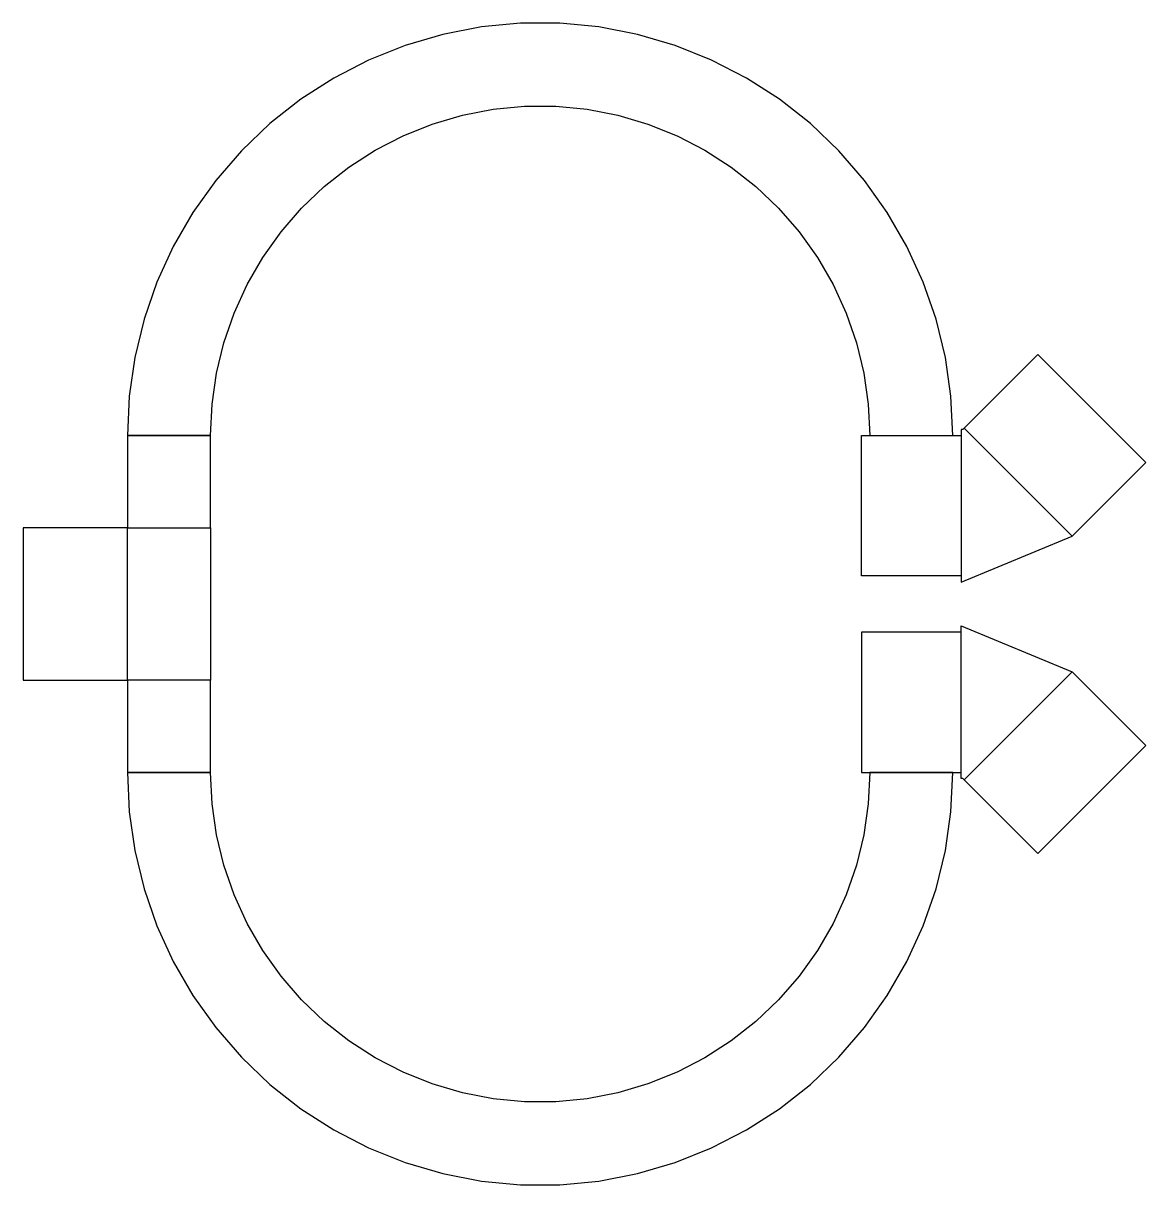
# Model space of a CAD drawing. Header units: millimetres. Extents: x -0.52 to 3.48, y -2.07 to 2.07.
import ezdxf

# ---------------------------------------------------------------- set-up
doc = ezdxf.new("R2010")
doc.units = ezdxf.units.MM
doc.layers.add('Thick_Metal', color=31, linetype='CONTINUOUS')

msp = doc.modelspace()

# ---------------------------------------------------------------- linework, layer by layer
at = {"layer": 'Thick_Metal'}
for points in [[(0.148158, 0.6), (0.153475, 0.711614), (0.169377, 0.822216), (0.195721, 0.930807), (0.232267, 1.036401), (0.278686, 1.138044), (0.334556, 1.234813), (0.399372, 1.325834), (0.472546, 1.410282), (0.553416, 1.487391), (0.64125, 1.556464), (0.735252, 1.616876), (0.83457, 1.668078), (0.938306, 1.709608), (1.04552, 1.741089), (1.155241, 1.762235), (1.266475, 1.772857), (1.378215, 1.772857), (1.489449, 1.762235), (1.59917, 1.741089), (1.706384, 1.709608), (1.81012, 1.668078), (1.909439, 1.616876), (2.00344, 1.556464), (2.091274, 1.487391), (2.172144, 1.410282), (2.245318, 1.325834), (2.310134, 1.234813), (2.366004, 1.138044), (2.412423, 1.036401), (2.448969, 0.930807), (2.475313, 0.822216), (2.491215, 0.711614), (2.496532, 0.6), (2.792848, 0.6), (2.786189, 0.73978), (2.766274, 0.878295), (2.733282, 1.014289), (2.687513, 1.146531), (2.62938, 1.273823), (2.559411, 1.395014), (2.478238, 1.509005), (2.386598, 1.614763), (2.28532, 1.711332), (2.17532, 1.797836), (2.057597, 1.873493), (1.933214, 1.937617), (1.803299, 1.989627), (1.669029, 2.029052), (1.531619, 2.055535), (1.392314, 2.068837), (1.252376, 2.068837), (1.113071, 2.055535), (0.975661, 2.029052), (0.841391, 1.989627), (0.711476, 1.937617), (0.587094, 1.873493), (0.46937, 1.797836), (0.35937, 1.711332), (0.258092, 1.614763), (0.166452, 1.509005), (0.085279, 1.395014), (0.01531, 1.273823), (-0.042823, 1.146531), (-0.088592, 1.014289), (-0.121584, 0.878295), (-0.141499, 0.73978), (-0.148158, 0.6)], [(3.217801, 0.241842), (3.480185, 0.504226), (3.095659, 0.888752), (2.833275, 0.626368)], [(2.82249, 0.078099), (3.217801, 0.241842), (2.833275, 0.626368), (2.828808, 0.621901), (2.82249, 0.621901)], [(0.148158, 0.271901), (0.148158, 0.6), (-0.148158, 0.6), (-0.148158, 0.271901)], [(2.82249, 0.1), (2.46689, 0.1), (2.46689, 0.6), (2.82249, 0.6)], [(-0.148158, 0.271901), (-0.519224, 0.271901), (-0.519224, -0.271901), (-0.148158, -0.271901)], [(-0.148158, 0.271901), (0.148158, 0.271901), (0.148158, -0.271901), (-0.148158, -0.271901)], [(2.82249, -0.078099), (3.217801, -0.241842), (2.833275, -0.626368), (2.828808, -0.621901), (2.82249, -0.621901)], [(2.82249, -0.1), (2.46689, -0.1), (2.46689, -0.6), (2.82249, -0.6)], [(2.833275, -0.626368), (3.095659, -0.888752), (3.480185, -0.504226), (3.217801, -0.241842)], [(0.148158, -0.6), (0.148158, -0.271901), (-0.148158, -0.271901), (-0.148158, -0.6)], [(2.496532, -0.6), (2.491215, -0.711614), (2.475313, -0.822216), (2.448969, -0.930807), (2.412423, -1.036401), (2.366004, -1.138044), (2.310134, -1.234813), (2.245318, -1.325834), (2.172144, -1.410282), (2.091274, -1.487391), (2.00344, -1.556464), (1.909439, -1.616876), (1.81012, -1.668078), (1.706384, -1.709608), (1.59917, -1.741089), (1.489449, -1.762235), (1.378215, -1.772857), (1.266475, -1.772857), (1.155241, -1.762235), (1.04552, -1.741089), (0.938306, -1.709608), (0.83457, -1.668078), (0.735252, -1.616876), (0.64125, -1.556464), (0.553416, -1.487391), (0.472546, -1.410282), (0.399372, -1.325834), (0.334556, -1.234813), (0.278686, -1.138044), (0.232267, -1.036401), (0.195721, -0.930807), (0.169377, -0.822216), (0.153475, -0.711614), (0.148158, -0.6), (-0.148158, -0.6), (-0.141499, -0.73978), (-0.121584, -0.878295), (-0.088592, -1.014289), (-0.042823, -1.146531), (0.01531, -1.273823), (0.085279, -1.395014), (0.166452, -1.509005), (0.258092, -1.614763), (0.35937, -1.711332), (0.46937, -1.797836), (0.587094, -1.873493), (0.711476, -1.937617), (0.841391, -1.989627), (0.975661, -2.029052), (1.113071, -2.055535), (1.252376, -2.068837), (1.392314, -2.068837), (1.531619, -2.055535), (1.669029, -2.029052), (1.803299, -1.989627), (1.933214, -1.937617), (2.057597, -1.873493), (2.17532, -1.797836), (2.28532, -1.711332), (2.386598, -1.614763), (2.478238, -1.509005), (2.559411, -1.395014), (2.62938, -1.273823), (2.687513, -1.146531), (2.733282, -1.014289), (2.766274, -0.878295), (2.786189, -0.73978), (2.792848, -0.6)]]:
    msp.add_lwpolyline(points, close=True, dxfattribs=at)

doc.saveas('drawing.dxf')
